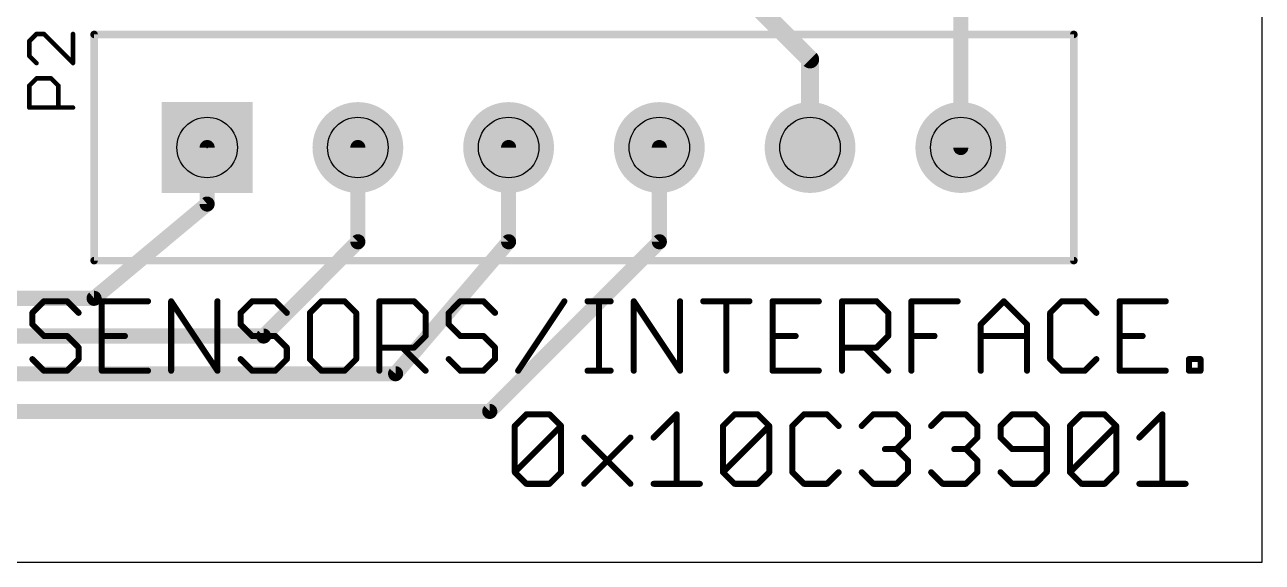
# Model space of a CAD drawing. Extents: x -0.04 to 2.7, y -0.07 to 2.5.
# Drawn here: x 1.879 to 2.7, y 0 to 0.356 of the extents above; entities that cross this region are included whole.
import ezdxf

# ---------------------------------------------------------------- set-up
doc = ezdxf.new("R2010")
doc.units = 0
for name, color, linetype in [('1', 22, 'CONTINUOUS'), ('16', 175, 'CONTINUOUS'), ('17', 82, 'CONTINUOUS'), ('20', 7, 'CONTINUOUS'), ('21', 253, 'CONTINUOUS'), ('23', 7, 'CONTINUOUS'), ('25', 253, 'CONTINUOUS'), ('44', 253, 'CONTINUOUS'), ('48', 253, 'CONTINUOUS')]:
    doc.layers.add(name, color=color, linetype=linetype)

# ---------------------------------------------------------------- blocks, each defined once
blk = doc.blocks.new('SQUAREP')
blk.add_solid([(-0.5, -0.5), (0.5, -0.5), (-0.5, 0.5), (0.5, 0.5)])
blk = doc.blocks.new('ROUNDP')
at = {"const_width": 0.5}
blk.add_lwpolyline([(0, -0.25, 1), (0, 0.25, 1), (0, -0.25)], format="xyb", dxfattribs=at)

msp = doc.modelspace()

# ---------------------------------------------------------------- linework, layer by layer
at = {"layer": '1', "const_width": 0.01}
for points in [[(2, 0.2375), (2, 0.275)], [(2.1, 0.2125), (2.1, 0.275)], [(2.2, 0.2125), (2.2, 0.275)], [(2.3, 0.275), (2.3, 0.2125)], [(1.925, 0.175), (2, 0.2375)], [(2.0375, 0.15), (2.1, 0.2125)], [(2.125, 0.125), (2.2, 0.2125)], [(2.3, 0.2125), (2.1875, 0.1)], [(0.9125, 0.175), (1.925, 0.175)], [(0.9, 0.15), (2.0375, 0.15)], [(2.125, 0.125), (0.8875, 0.125)], [(2.1875, 0.1), (0.875, 0.1)]]:
    msp.add_lwpolyline(points, dxfattribs=at)
at = {"layer": '1', "const_width": 0.005}
for points in [[(2.0025, 0.275, 1), (1.9975, 0.275)], [(2.1025, 0.275, 1), (2.0975, 0.275)], [(2.2025, 0.275, 1), (2.1975, 0.275)], [(2.3025, 0.275, 1), (2.2975, 0.275)], [(1.9975, 0.2375, 1), (2.0025, 0.2375)], [(2.0016, 0.235579, 1), (1.9984, 0.239421)], [(2.0975, 0.2125, 1), (2.1025, 0.2125)], [(2.101768, 0.210732, 1), (2.098232, 0.214268)], [(2.1975, 0.2125, 1), (2.2025, 0.2125)], [(2.201898, 0.210873, 1), (2.198102, 0.214127)], [(2.2975, 0.2125, 1), (2.3025, 0.2125)], [(2.301768, 0.210732, 1), (2.298232, 0.214268)], [(1.9234, 0.176921, 1), (1.9266, 0.173079)], [(1.925, 0.1725, 1), (1.925, 0.1775)], [(2.035732, 0.151768, 1), (2.039268, 0.148232)], [(2.0375, 0.1475, 1), (2.0375, 0.1525)], [(2.123102, 0.126627, 1), (2.126898, 0.123373)], [(2.125, 0.1225, 1), (2.125, 0.1275)], [(2.185732, 0.101768, 1), (2.189268, 0.098232)], [(2.1875, 0.0975, 1), (2.1875, 0.1025)]]:
    msp.add_lwpolyline(points, format="xyb", dxfattribs=at)
at = {"layer": '16'}
for points, const_width in [([(2.333465, 0.4), (2.4, 0.333465)], 0.012), ([(2.5, 0.4), (2.5, 0.275)], 0.01), ([(2.4, 0.333465), (2.4, 0.275)], 0.012)]:
    msp.add_lwpolyline(points, dxfattribs=dict(at, const_width=const_width))
for points, const_width in [([(2.403, 0.333465, 1), (2.397, 0.333465)], 0.006), ([(2.397879, 0.331343, 1), (2.402121, 0.335586)], 0.006), ([(2.397, 0.275, 1), (2.403, 0.275)], 0.006), ([(2.4975, 0.275, 1), (2.5025, 0.275)], 0.005)]:
    msp.add_lwpolyline(points, format="xyb", dxfattribs=dict(at, const_width=const_width))
at = {"layer": '20'}
for p, q in [((2.7, 0), (2.7, 2.5)), ((0, 0), (2.7, 0))]:
    msp.add_line(p, q, dxfattribs=at)
at = {"layer": '21', "const_width": 0.005}
for points in [[(1.925, 0.2), (1.925, 0.35)], [(1.925, 0.35), (2.575, 0.35)], [(2.575, 0.35), (2.575, 0.2)], [(2.575, 0.2), (1.925, 0.2)]]:
    msp.add_lwpolyline(points, dxfattribs=at)
at = {"layer": '21', "const_width": 0.0025}
for points in [[(1.92625, 0.35, 1), (1.92375, 0.35)], [(1.925, 0.35125, 1), (1.925, 0.34875)], [(2.57625, 0.35, 1), (2.57375, 0.35)], [(2.575, 0.34875, 1), (2.575, 0.35125)], [(1.925, 0.20125, 1), (1.925, 0.19875)], [(1.92375, 0.2, 1), (1.92625, 0.2)], [(2.57375, 0.2, 1), (2.57625, 0.2)], [(2.575, 0.19875, 1), (2.575, 0.20125)]]:
    msp.add_lwpolyline(points, format="xyb", dxfattribs=at)
at = {"layer": '23'}
msp.add_point((2, 0.275), dxfattribs=at)
at = {"layer": '25', "const_width": 0.003}
for points in [[(1.886813, 0.350315), (1.881975, 0.345477)], [(1.881975, 0.345477), (1.881975, 0.335803)], [(1.89165, 0.350315), (1.886813, 0.350315)], [(1.911, 0.330965), (1.89165, 0.350315)], [(1.911, 0.350315), (1.911, 0.330965)], [(1.881975, 0.335803), (1.886813, 0.330965)], [(1.881975, 0.316012), (1.886813, 0.32085)], [(1.886813, 0.32085), (1.896488, 0.32085)], [(1.896488, 0.32085), (1.901325, 0.316012)], [(1.881975, 0.3015), (1.881975, 0.316012)], [(1.901325, 0.316012), (1.901325, 0.3015)], [(1.911, 0.3015), (1.881975, 0.3015)]]:
    msp.add_lwpolyline(points, dxfattribs=at)
at = {"layer": '25', "const_width": 0.0015}
for points in [[(1.882725, 0.345477, 1), (1.881225, 0.345477)], [(1.881445, 0.346008, 1), (1.882506, 0.344947)], [(1.886813, 0.351065, 1), (1.886813, 0.349565)], [(1.887343, 0.349785, 1), (1.886282, 0.350845)], [(1.892181, 0.350845, 1), (1.89112, 0.349785)], [(1.89165, 0.349565, 1), (1.89165, 0.351065)], [(1.91175, 0.350315, 1), (1.91025, 0.350315)], [(1.882506, 0.336333, 1), (1.881445, 0.335272)], [(1.881225, 0.335803, 1), (1.882725, 0.335803)], [(1.886282, 0.330435, 1), (1.887343, 0.331496)], [(1.91025, 0.330965, 1), (1.91175, 0.330965)], [(1.91047, 0.330435, 1), (1.91153, 0.331496)], [(1.886813, 0.3216, 1), (1.886813, 0.3201)], [(1.887343, 0.320319, 1), (1.886282, 0.32138)], [(1.897018, 0.32138, 1), (1.895957, 0.320319)], [(1.896488, 0.3201, 1), (1.896488, 0.3216)], [(1.882725, 0.316012, 1), (1.881225, 0.316012)], [(1.881445, 0.316543, 1), (1.882506, 0.315482)], [(1.902075, 0.316012, 1), (1.900575, 0.316012)], [(1.900795, 0.315482, 1), (1.901856, 0.316543)], [(1.881975, 0.30225, 1), (1.881975, 0.30075)], [(1.881225, 0.3015, 1), (1.882725, 0.3015)], [(1.900575, 0.3015, 1), (1.902075, 0.3015)], [(1.911, 0.30075, 1), (1.911, 0.30225)]]:
    msp.add_lwpolyline(points, format="xyb", dxfattribs=at)
at = {"layer": '44'}
for centre in [(2, 0.275), (2.1, 0.275), (2.2, 0.275), (2.3, 0.275), (2.4, 0.275), (2.5, 0.275)]:
    msp.add_circle(centre, 0.020079, dxfattribs=at)
at = {"layer": '48', "const_width": 0.004}
for points in [[(1.891723, 0.173039), (1.884049, 0.165366)], [(1.907069, 0.173039), (1.891723, 0.173039)], [(1.914742, 0.165366), (1.907069, 0.173039)], [(1.960781, 0.173039), (1.930089, 0.173039)], [(1.930089, 0.173039), (1.930089, 0.127)], [(1.976128, 0.127), (1.976128, 0.173039)], [(1.976128, 0.173039), (2.006821, 0.127)], [(2.006821, 0.127), (2.006821, 0.173039)], [(2.02984, 0.173039), (2.022167, 0.165366)], [(2.045187, 0.173039), (2.02984, 0.173039)], [(2.05286, 0.165366), (2.045187, 0.173039)], [(2.07588, 0.173039), (2.068206, 0.165366)], [(2.091226, 0.173039), (2.07588, 0.173039)], [(2.098899, 0.165366), (2.091226, 0.173039)], [(2.114246, 0.127), (2.114246, 0.173039)], [(2.114246, 0.173039), (2.137265, 0.173039)], [(2.137265, 0.173039), (2.144938, 0.165366)], [(2.167958, 0.173039), (2.160285, 0.165366)], [(2.183305, 0.173039), (2.167958, 0.173039)], [(2.190978, 0.165366), (2.183305, 0.173039)], [(2.206324, 0.127), (2.237017, 0.173039)], [(2.252363, 0.173039), (2.26771, 0.173039)], [(2.260037, 0.127), (2.260037, 0.173039)], [(2.283056, 0.127), (2.283056, 0.173039)], [(2.283056, 0.173039), (2.313749, 0.127)], [(2.313749, 0.127), (2.313749, 0.173039)], [(2.329095, 0.173039), (2.359788, 0.173039)], [(2.344442, 0.127), (2.344442, 0.173039)], [(2.405828, 0.173039), (2.375135, 0.173039)], [(2.375135, 0.173039), (2.375135, 0.127)], [(2.421174, 0.127), (2.421174, 0.173039)], [(2.421174, 0.173039), (2.444194, 0.173039)], [(2.444194, 0.173039), (2.451867, 0.165366)], [(2.467213, 0.127), (2.467213, 0.173039)], [(2.467213, 0.173039), (2.497906, 0.173039)], [(2.513252, 0.157693), (2.528599, 0.173039)], [(2.528599, 0.173039), (2.543945, 0.157693)], [(2.566965, 0.173039), (2.559292, 0.165366)], [(2.582311, 0.173039), (2.566965, 0.173039)], [(2.589984, 0.165366), (2.582311, 0.173039)], [(2.636024, 0.173039), (2.605331, 0.173039)], [(2.605331, 0.173039), (2.605331, 0.127)], [(1.884049, 0.165366), (1.884049, 0.157693)], [(2.022167, 0.165366), (2.022167, 0.157693)], [(2.068206, 0.165366), (2.068206, 0.134673)], [(2.098899, 0.134673), (2.098899, 0.165366)], [(2.144938, 0.165366), (2.144938, 0.15002)], [(2.160285, 0.165366), (2.160285, 0.157693)], [(2.451867, 0.165366), (2.451867, 0.15002)], [(2.559292, 0.165366), (2.559292, 0.134673)], [(1.884049, 0.157693), (1.891723, 0.15002)], [(2.022167, 0.157693), (2.02984, 0.15002)], [(2.160285, 0.157693), (2.167958, 0.15002)], [(2.513252, 0.127), (2.513252, 0.157693)], [(2.543945, 0.157693), (2.543945, 0.127)], [(1.891723, 0.15002), (1.907069, 0.15002)], [(1.907069, 0.15002), (1.914742, 0.142346)], [(1.930089, 0.15002), (1.945435, 0.15002)], [(2.02984, 0.15002), (2.045187, 0.15002)], [(2.045187, 0.15002), (2.05286, 0.142346)], [(2.144938, 0.15002), (2.137265, 0.142346)], [(2.167958, 0.15002), (2.183305, 0.15002)], [(2.183305, 0.15002), (2.190978, 0.142346)], [(2.375135, 0.15002), (2.390481, 0.15002)], [(2.451867, 0.15002), (2.444194, 0.142346)], [(2.467213, 0.15002), (2.48256, 0.15002)], [(2.513252, 0.15002), (2.543945, 0.15002)], [(2.605331, 0.15002), (2.620677, 0.15002)], [(1.914742, 0.142346), (1.914742, 0.134673)], [(2.05286, 0.142346), (2.05286, 0.134673)], [(2.137265, 0.142346), (2.114246, 0.142346)], [(2.129592, 0.142346), (2.144938, 0.127)], [(2.190978, 0.142346), (2.190978, 0.134673)], [(2.444194, 0.142346), (2.421174, 0.142346)], [(2.43652, 0.142346), (2.451867, 0.127)], [(1.891723, 0.127), (1.884049, 0.134673)], [(1.914742, 0.134673), (1.907069, 0.127)], [(2.02984, 0.127), (2.022167, 0.134673)], [(2.05286, 0.134673), (2.045187, 0.127)], [(2.068206, 0.134673), (2.07588, 0.127)], [(2.091226, 0.127), (2.098899, 0.134673)], [(2.167958, 0.127), (2.160285, 0.134673)], [(2.190978, 0.134673), (2.183305, 0.127)], [(2.559292, 0.134673), (2.566965, 0.127)], [(2.582311, 0.127), (2.589984, 0.134673)], [(2.65137, 0.127), (2.65137, 0.134673)], [(2.65137, 0.134673), (2.659043, 0.134673)], [(2.659043, 0.134673), (2.659043, 0.127)], [(1.907069, 0.127), (1.891723, 0.127)], [(1.930089, 0.127), (1.960781, 0.127)], [(2.045187, 0.127), (2.02984, 0.127)], [(2.07588, 0.127), (2.091226, 0.127)], [(2.183305, 0.127), (2.167958, 0.127)], [(2.252363, 0.127), (2.26771, 0.127)], [(2.375135, 0.127), (2.405828, 0.127)], [(2.566965, 0.127), (2.582311, 0.127)], [(2.605331, 0.127), (2.636024, 0.127)], [(2.659043, 0.127), (2.65137, 0.127)], [(2.204107, 0.090366), (2.21178, 0.098039)], [(2.21178, 0.098039), (2.227126, 0.098039)], [(2.227126, 0.098039), (2.234799, 0.090366)], [(2.296185, 0.082693), (2.311531, 0.098039)], [(2.311531, 0.098039), (2.311531, 0.052)], [(2.342224, 0.090366), (2.349897, 0.098039)], [(2.349897, 0.098039), (2.365244, 0.098039)], [(2.365244, 0.098039), (2.372917, 0.090366)], [(2.395937, 0.098039), (2.388264, 0.090366)], [(2.411283, 0.098039), (2.395937, 0.098039)], [(2.418956, 0.090366), (2.411283, 0.098039)], [(2.434303, 0.090366), (2.441976, 0.098039)], [(2.441976, 0.098039), (2.457322, 0.098039)], [(2.457322, 0.098039), (2.464996, 0.090366)], [(2.480342, 0.090366), (2.488015, 0.098039)], [(2.488015, 0.098039), (2.503362, 0.098039)], [(2.503362, 0.098039), (2.511035, 0.090366)], [(2.534054, 0.098039), (2.526381, 0.090366)], [(2.549401, 0.098039), (2.534054, 0.098039)], [(2.557074, 0.090366), (2.549401, 0.098039)], [(2.572421, 0.090366), (2.580094, 0.098039)], [(2.580094, 0.098039), (2.59544, 0.098039)], [(2.59544, 0.098039), (2.603113, 0.090366)], [(2.61846, 0.082693), (2.633806, 0.098039)], [(2.633806, 0.098039), (2.633806, 0.052)], [(2.204107, 0.059673), (2.204107, 0.090366)], [(2.204107, 0.059673), (2.234799, 0.090366)], [(2.234799, 0.090366), (2.234799, 0.059673)], [(2.342224, 0.059673), (2.342224, 0.090366)], [(2.342224, 0.059673), (2.372917, 0.090366)], [(2.372917, 0.090366), (2.372917, 0.059673)], [(2.388264, 0.090366), (2.388264, 0.059673)], [(2.464996, 0.090366), (2.464996, 0.082693)], [(2.511035, 0.090366), (2.511035, 0.082693)], [(2.526381, 0.090366), (2.526381, 0.082693)], [(2.557074, 0.059673), (2.557074, 0.090366)], [(2.572421, 0.059673), (2.572421, 0.090366)], [(2.572421, 0.059673), (2.603113, 0.090366)], [(2.603113, 0.090366), (2.603113, 0.059673)], [(2.250146, 0.082693), (2.280839, 0.052)], [(2.250146, 0.052), (2.280839, 0.082693)], [(2.464996, 0.082693), (2.457322, 0.07502)], [(2.511035, 0.082693), (2.503362, 0.07502)], [(2.526381, 0.082693), (2.534054, 0.07502)], [(2.457322, 0.07502), (2.449649, 0.07502)], [(2.457322, 0.07502), (2.464996, 0.067346)], [(2.503362, 0.07502), (2.495688, 0.07502)], [(2.503362, 0.07502), (2.511035, 0.067346)], [(2.534054, 0.07502), (2.557074, 0.07502)], [(2.464996, 0.067346), (2.464996, 0.059673)], [(2.511035, 0.067346), (2.511035, 0.059673)], [(2.21178, 0.052), (2.204107, 0.059673)], [(2.234799, 0.059673), (2.227126, 0.052)], [(2.349897, 0.052), (2.342224, 0.059673)], [(2.372917, 0.059673), (2.365244, 0.052)], [(2.388264, 0.059673), (2.395937, 0.052)], [(2.411283, 0.052), (2.418956, 0.059673)], [(2.441976, 0.052), (2.434303, 0.059673)], [(2.464996, 0.059673), (2.457322, 0.052)], [(2.488015, 0.052), (2.480342, 0.059673)], [(2.511035, 0.059673), (2.503362, 0.052)], [(2.526381, 0.059673), (2.534054, 0.052)], [(2.549401, 0.052), (2.557074, 0.059673)], [(2.580094, 0.052), (2.572421, 0.059673)], [(2.603113, 0.059673), (2.59544, 0.052)], [(2.227126, 0.052), (2.21178, 0.052)], [(2.296185, 0.052), (2.326878, 0.052)], [(2.365244, 0.052), (2.349897, 0.052)], [(2.395937, 0.052), (2.411283, 0.052)], [(2.457322, 0.052), (2.441976, 0.052)], [(2.503362, 0.052), (2.488015, 0.052)], [(2.534054, 0.052), (2.549401, 0.052)], [(2.59544, 0.052), (2.580094, 0.052)], [(2.61846, 0.052), (2.649153, 0.052)]]:
    msp.add_lwpolyline(points, dxfattribs=at)
at = {"layer": '48', "const_width": 0.002}
for points in [[(1.891723, 0.174039, 1), (1.891723, 0.172039)], [(1.89243, 0.172332, 1), (1.891015, 0.173746)], [(1.907776, 0.173746, 1), (1.906362, 0.172332)], [(1.907069, 0.172039, 1), (1.907069, 0.174039)], [(1.930089, 0.174039, 1), (1.930089, 0.172039)], [(1.931089, 0.173039, 1), (1.929089, 0.173039)], [(1.960781, 0.172039, 1), (1.960781, 0.174039)], [(1.977128, 0.173039, 1), (1.975128, 0.173039)], [(1.97696, 0.173594, 1), (1.975296, 0.172485)], [(2.007821, 0.173039, 1), (2.005821, 0.173039)], [(2.02984, 0.174039, 1), (2.02984, 0.172039)], [(2.030547, 0.172332, 1), (2.029133, 0.173746)], [(2.045894, 0.173746, 1), (2.04448, 0.172332)], [(2.045187, 0.172039, 1), (2.045187, 0.174039)], [(2.07588, 0.174039, 1), (2.07588, 0.172039)], [(2.076587, 0.172332, 1), (2.075172, 0.173746)], [(2.091933, 0.173746, 1), (2.090519, 0.172332)], [(2.091226, 0.172039, 1), (2.091226, 0.174039)], [(2.115246, 0.173039, 1), (2.113246, 0.173039)], [(2.114246, 0.174039, 1), (2.114246, 0.172039)], [(2.137972, 0.173746, 1), (2.136558, 0.172332)], [(2.137265, 0.172039, 1), (2.137265, 0.174039)], [(2.167958, 0.174039, 1), (2.167958, 0.172039)], [(2.168665, 0.172332, 1), (2.167251, 0.173746)], [(2.184012, 0.173746, 1), (2.182597, 0.172332)], [(2.183305, 0.172039, 1), (2.183305, 0.174039)], [(2.237849, 0.172485, 1), (2.236185, 0.173594)], [(2.252363, 0.174039, 1), (2.252363, 0.172039)], [(2.261037, 0.173039, 1), (2.259037, 0.173039)], [(2.26771, 0.172039, 1), (2.26771, 0.174039)], [(2.284056, 0.173039, 1), (2.282056, 0.173039)], [(2.283888, 0.173594, 1), (2.282224, 0.172485)], [(2.314749, 0.173039, 1), (2.312749, 0.173039)], [(2.329095, 0.174039, 1), (2.329095, 0.172039)], [(2.345442, 0.173039, 1), (2.343442, 0.173039)], [(2.359788, 0.172039, 1), (2.359788, 0.174039)], [(2.375135, 0.174039, 1), (2.375135, 0.172039)], [(2.376135, 0.173039, 1), (2.374135, 0.173039)], [(2.405828, 0.172039, 1), (2.405828, 0.174039)], [(2.422174, 0.173039, 1), (2.420174, 0.173039)], [(2.421174, 0.174039, 1), (2.421174, 0.172039)], [(2.444901, 0.173746, 1), (2.443486, 0.172332)], [(2.444194, 0.172039, 1), (2.444194, 0.174039)], [(2.468213, 0.173039, 1), (2.466213, 0.173039)], [(2.467213, 0.174039, 1), (2.467213, 0.172039)], [(2.497906, 0.172039, 1), (2.497906, 0.174039)], [(2.529306, 0.173746, 1), (2.527892, 0.172332)], [(2.529306, 0.172332, 1), (2.527892, 0.173746)], [(2.566965, 0.174039, 1), (2.566965, 0.172039)], [(2.567672, 0.172332, 1), (2.566258, 0.173746)], [(2.583018, 0.173746, 1), (2.581604, 0.172332)], [(2.582311, 0.172039, 1), (2.582311, 0.174039)], [(2.605331, 0.174039, 1), (2.605331, 0.172039)], [(2.606331, 0.173039, 1), (2.604331, 0.173039)], [(2.636024, 0.172039, 1), (2.636024, 0.174039)], [(1.885049, 0.165366, 1), (1.883049, 0.165366)], [(1.883342, 0.166073, 1), (1.884757, 0.164659)], [(1.914035, 0.164659, 1), (1.915449, 0.166073)], [(2.023167, 0.165366, 1), (2.021167, 0.165366)], [(2.02146, 0.166073, 1), (2.022874, 0.164659)], [(2.052153, 0.164659, 1), (2.053567, 0.166073)], [(2.069206, 0.165366, 1), (2.067206, 0.165366)], [(2.067499, 0.166073, 1), (2.068914, 0.164659)], [(2.099899, 0.165366, 1), (2.097899, 0.165366)], [(2.098192, 0.164659, 1), (2.099606, 0.166073)], [(2.145938, 0.165366, 1), (2.143938, 0.165366)], [(2.144231, 0.164659, 1), (2.145646, 0.166073)], [(2.161285, 0.165366, 1), (2.159285, 0.165366)], [(2.159578, 0.166073, 1), (2.160992, 0.164659)], [(2.190271, 0.164659, 1), (2.191685, 0.166073)], [(2.452867, 0.165366, 1), (2.450867, 0.165366)], [(2.45116, 0.164659, 1), (2.452574, 0.166073)], [(2.560292, 0.165366, 1), (2.558292, 0.165366)], [(2.558585, 0.166073, 1), (2.559999, 0.164659)], [(2.589277, 0.164659, 1), (2.590692, 0.166073)], [(1.884757, 0.1584, 1), (1.883342, 0.156986)], [(1.883049, 0.157693, 1), (1.885049, 0.157693)], [(2.022874, 0.1584, 1), (2.02146, 0.156986)], [(2.021167, 0.157693, 1), (2.023167, 0.157693)], [(2.160992, 0.1584, 1), (2.159578, 0.156986)], [(2.159285, 0.157693, 1), (2.161285, 0.157693)], [(2.514252, 0.157693, 1), (2.512252, 0.157693)], [(2.512545, 0.1584, 1), (2.51396, 0.156986)], [(2.544945, 0.157693, 1), (2.542945, 0.157693)], [(2.543238, 0.156986, 1), (2.544652, 0.1584)], [(1.891723, 0.15102, 1), (1.891723, 0.14902)], [(1.891015, 0.149312, 1), (1.89243, 0.150727)], [(1.907776, 0.150727, 1), (1.906362, 0.149312)], [(1.907069, 0.14902, 1), (1.907069, 0.15102)], [(1.930089, 0.15102, 1), (1.930089, 0.14902)], [(1.945435, 0.14902, 1), (1.945435, 0.15102)], [(2.02984, 0.15102, 1), (2.02984, 0.14902)], [(2.029133, 0.149312, 1), (2.030547, 0.150727)], [(2.045894, 0.150727, 1), (2.04448, 0.149312)], [(2.045187, 0.14902, 1), (2.045187, 0.15102)], [(2.143938, 0.15002, 1), (2.145938, 0.15002)], [(2.145646, 0.149312, 1), (2.144231, 0.150727)], [(2.167958, 0.15102, 1), (2.167958, 0.14902)], [(2.167251, 0.149312, 1), (2.168665, 0.150727)], [(2.184012, 0.150727, 1), (2.182597, 0.149312)], [(2.183305, 0.14902, 1), (2.183305, 0.15102)], [(2.375135, 0.15102, 1), (2.375135, 0.14902)], [(2.390481, 0.14902, 1), (2.390481, 0.15102)], [(2.450867, 0.15002, 1), (2.452867, 0.15002)], [(2.452574, 0.149312, 1), (2.45116, 0.150727)], [(2.467213, 0.15102, 1), (2.467213, 0.14902)], [(2.48256, 0.14902, 1), (2.48256, 0.15102)], [(2.513252, 0.15102, 1), (2.513252, 0.14902)], [(2.543945, 0.14902, 1), (2.543945, 0.15102)], [(2.605331, 0.15102, 1), (2.605331, 0.14902)], [(2.620677, 0.14902, 1), (2.620677, 0.15102)], [(1.915742, 0.142346, 1), (1.913742, 0.142346)], [(1.914035, 0.141639, 1), (1.915449, 0.143053)], [(2.05386, 0.142346, 1), (2.05186, 0.142346)], [(2.052153, 0.141639, 1), (2.053567, 0.143053)], [(2.114246, 0.143346, 1), (2.114246, 0.141346)], [(2.130299, 0.143053, 1), (2.128885, 0.141639)], [(2.136558, 0.143053, 1), (2.137972, 0.141639)], [(2.137265, 0.141346, 1), (2.137265, 0.143346)], [(2.191978, 0.142346, 1), (2.189978, 0.142346)], [(2.190271, 0.141639, 1), (2.191685, 0.143053)], [(2.421174, 0.143346, 1), (2.421174, 0.141346)], [(2.437227, 0.143053, 1), (2.435813, 0.141639)], [(2.443486, 0.143053, 1), (2.444901, 0.141639)], [(2.444194, 0.141346, 1), (2.444194, 0.143346)], [(1.884757, 0.13538, 1), (1.883342, 0.133966)], [(1.913742, 0.134673, 1), (1.915742, 0.134673)], [(1.915449, 0.133966, 1), (1.914035, 0.13538)], [(2.022874, 0.13538, 1), (2.02146, 0.133966)], [(2.05186, 0.134673, 1), (2.05386, 0.134673)], [(2.053567, 0.133966, 1), (2.052153, 0.13538)], [(2.068914, 0.13538, 1), (2.067499, 0.133966)], [(2.067206, 0.134673, 1), (2.069206, 0.134673)], [(2.097899, 0.134673, 1), (2.099899, 0.134673)], [(2.099606, 0.133966, 1), (2.098192, 0.13538)], [(2.160992, 0.13538, 1), (2.159578, 0.133966)], [(2.189978, 0.134673, 1), (2.191978, 0.134673)], [(2.191685, 0.133966, 1), (2.190271, 0.13538)], [(2.559999, 0.13538, 1), (2.558585, 0.133966)], [(2.558292, 0.134673, 1), (2.560292, 0.134673)], [(2.590692, 0.133966, 1), (2.589277, 0.13538)], [(2.65237, 0.134673, 1), (2.65037, 0.134673)], [(2.65137, 0.135673, 1), (2.65137, 0.133673)], [(2.660043, 0.134673, 1), (2.658043, 0.134673)], [(2.659043, 0.133673, 1), (2.659043, 0.135673)], [(1.891723, 0.128, 1), (1.891723, 0.126)], [(1.891015, 0.126293, 1), (1.89243, 0.127707)], [(1.906362, 0.127707, 1), (1.907776, 0.126293)], [(1.907069, 0.126, 1), (1.907069, 0.128)], [(1.930089, 0.128, 1), (1.930089, 0.126)], [(1.929089, 0.127, 1), (1.931089, 0.127)], [(1.960781, 0.126, 1), (1.960781, 0.128)], [(1.975128, 0.127, 1), (1.977128, 0.127)], [(2.005821, 0.127, 1), (2.007821, 0.127)], [(2.005989, 0.126445, 1), (2.007653, 0.127555)], [(2.02984, 0.128, 1), (2.02984, 0.126)], [(2.029133, 0.126293, 1), (2.030547, 0.127707)], [(2.04448, 0.127707, 1), (2.045894, 0.126293)], [(2.045187, 0.126, 1), (2.045187, 0.128)], [(2.07588, 0.128, 1), (2.07588, 0.126)], [(2.075172, 0.126293, 1), (2.076587, 0.127707)], [(2.090519, 0.127707, 1), (2.091933, 0.126293)], [(2.091226, 0.126, 1), (2.091226, 0.128)], [(2.113246, 0.127, 1), (2.115246, 0.127)], [(2.144231, 0.126293, 1), (2.145646, 0.127707)], [(2.167958, 0.128, 1), (2.167958, 0.126)], [(2.167251, 0.126293, 1), (2.168665, 0.127707)], [(2.182597, 0.127707, 1), (2.184012, 0.126293)], [(2.183305, 0.126, 1), (2.183305, 0.128)], [(2.205492, 0.127555, 1), (2.207156, 0.126445)], [(2.252363, 0.128, 1), (2.252363, 0.126)], [(2.259037, 0.127, 1), (2.261037, 0.127)], [(2.26771, 0.126, 1), (2.26771, 0.128)], [(2.282056, 0.127, 1), (2.284056, 0.127)], [(2.312749, 0.127, 1), (2.314749, 0.127)], [(2.312917, 0.126445, 1), (2.314581, 0.127555)], [(2.343442, 0.127, 1), (2.345442, 0.127)], [(2.375135, 0.128, 1), (2.375135, 0.126)], [(2.374135, 0.127, 1), (2.376135, 0.127)], [(2.405828, 0.126, 1), (2.405828, 0.128)], [(2.420174, 0.127, 1), (2.422174, 0.127)], [(2.45116, 0.126293, 1), (2.452574, 0.127707)], [(2.466213, 0.127, 1), (2.468213, 0.127)], [(2.512252, 0.127, 1), (2.514252, 0.127)], [(2.542945, 0.127, 1), (2.544945, 0.127)], [(2.566965, 0.128, 1), (2.566965, 0.126)], [(2.566258, 0.126293, 1), (2.567672, 0.127707)], [(2.581604, 0.127707, 1), (2.583018, 0.126293)], [(2.582311, 0.126, 1), (2.582311, 0.128)], [(2.605331, 0.128, 1), (2.605331, 0.126)], [(2.604331, 0.127, 1), (2.606331, 0.127)], [(2.636024, 0.126, 1), (2.636024, 0.128)], [(2.65137, 0.128, 1), (2.65137, 0.126)], [(2.65037, 0.127, 1), (2.65237, 0.127)], [(2.658043, 0.127, 1), (2.660043, 0.127)], [(2.659043, 0.126, 1), (2.659043, 0.128)], [(2.21178, 0.099039, 1), (2.21178, 0.097039)], [(2.212487, 0.097332, 1), (2.211073, 0.098746)], [(2.227833, 0.098746, 1), (2.226419, 0.097332)], [(2.227126, 0.097039, 1), (2.227126, 0.099039)], [(2.312531, 0.098039, 1), (2.310531, 0.098039)], [(2.312238, 0.097332, 1), (2.310824, 0.098746)], [(2.349897, 0.099039, 1), (2.349897, 0.097039)], [(2.350605, 0.097332, 1), (2.34919, 0.098746)], [(2.365951, 0.098746, 1), (2.364537, 0.097332)], [(2.365244, 0.097039, 1), (2.365244, 0.099039)], [(2.395937, 0.099039, 1), (2.395937, 0.097039)], [(2.396644, 0.097332, 1), (2.39523, 0.098746)], [(2.41199, 0.098746, 1), (2.410576, 0.097332)], [(2.411283, 0.097039, 1), (2.411283, 0.099039)], [(2.441976, 0.099039, 1), (2.441976, 0.097039)], [(2.442683, 0.097332, 1), (2.441269, 0.098746)], [(2.458029, 0.098746, 1), (2.456615, 0.097332)], [(2.457322, 0.097039, 1), (2.457322, 0.099039)], [(2.488015, 0.099039, 1), (2.488015, 0.097039)], [(2.488722, 0.097332, 1), (2.487308, 0.098746)], [(2.504069, 0.098746, 1), (2.502654, 0.097332)], [(2.503362, 0.097039, 1), (2.503362, 0.099039)], [(2.534054, 0.099039, 1), (2.534054, 0.097039)], [(2.534761, 0.097332, 1), (2.533347, 0.098746)], [(2.550108, 0.098746, 1), (2.548694, 0.097332)], [(2.549401, 0.097039, 1), (2.549401, 0.099039)], [(2.580094, 0.099039, 1), (2.580094, 0.097039)], [(2.580801, 0.097332, 1), (2.579387, 0.098746)], [(2.596147, 0.098746, 1), (2.594733, 0.097332)], [(2.59544, 0.097039, 1), (2.59544, 0.099039)], [(2.634806, 0.098039, 1), (2.632806, 0.098039)], [(2.634513, 0.097332, 1), (2.633099, 0.098746)], [(2.203399, 0.091073, 1), (2.204814, 0.089659)], [(2.205107, 0.090366, 1), (2.203107, 0.090366)], [(2.235799, 0.090366, 1), (2.233799, 0.090366)], [(2.235506, 0.089659, 1), (2.234092, 0.091073)], [(2.234092, 0.089659, 1), (2.235506, 0.091073)], [(2.343224, 0.090366, 1), (2.341224, 0.090366)], [(2.341517, 0.091073, 1), (2.342931, 0.089659)], [(2.373917, 0.090366, 1), (2.371917, 0.090366)], [(2.373624, 0.089659, 1), (2.37221, 0.091073)], [(2.37221, 0.089659, 1), (2.373624, 0.091073)], [(2.387556, 0.091073, 1), (2.388971, 0.089659)], [(2.389264, 0.090366, 1), (2.387264, 0.090366)], [(2.418249, 0.089659, 1), (2.419663, 0.091073)], [(2.433596, 0.091073, 1), (2.43501, 0.089659)], [(2.465996, 0.090366, 1), (2.463996, 0.090366)], [(2.464288, 0.089659, 1), (2.465703, 0.091073)], [(2.479635, 0.091073, 1), (2.481049, 0.089659)], [(2.512035, 0.090366, 1), (2.510035, 0.090366)], [(2.510328, 0.089659, 1), (2.511742, 0.091073)], [(2.527381, 0.090366, 1), (2.525381, 0.090366)], [(2.525674, 0.091073, 1), (2.527088, 0.089659)], [(2.558074, 0.090366, 1), (2.556074, 0.090366)], [(2.556367, 0.089659, 1), (2.557781, 0.091073)], [(2.571713, 0.091073, 1), (2.573128, 0.089659)], [(2.573421, 0.090366, 1), (2.571421, 0.090366)], [(2.604113, 0.090366, 1), (2.602113, 0.090366)], [(2.60382, 0.089659, 1), (2.602406, 0.091073)], [(2.602406, 0.089659, 1), (2.60382, 0.091073)], [(2.250853, 0.0834, 1), (2.249439, 0.081986)], [(2.281546, 0.081986, 1), (2.280131, 0.0834)], [(2.295478, 0.0834, 1), (2.296892, 0.081986)], [(2.463996, 0.082693, 1), (2.465996, 0.082693)], [(2.465703, 0.081986, 1), (2.464288, 0.0834)], [(2.510035, 0.082693, 1), (2.512035, 0.082693)], [(2.511742, 0.081986, 1), (2.510328, 0.0834)], [(2.527088, 0.0834, 1), (2.525674, 0.081986)], [(2.525381, 0.082693, 1), (2.527381, 0.082693)], [(2.617753, 0.0834, 1), (2.619167, 0.081986)], [(2.449649, 0.07602, 1), (2.449649, 0.07402)], [(2.458029, 0.075727, 1), (2.456615, 0.074312)], [(2.456615, 0.075727, 1), (2.458029, 0.074312)], [(2.457322, 0.07402, 1), (2.457322, 0.07602)], [(2.495688, 0.07602, 1), (2.495688, 0.07402)], [(2.504069, 0.075727, 1), (2.502654, 0.074312)], [(2.502654, 0.075727, 1), (2.504069, 0.074312)], [(2.503362, 0.07402, 1), (2.503362, 0.07602)], [(2.534054, 0.07602, 1), (2.534054, 0.07402)], [(2.533347, 0.074312, 1), (2.534761, 0.075727)], [(2.557074, 0.07402, 1), (2.557074, 0.07602)], [(2.465996, 0.067346, 1), (2.463996, 0.067346)], [(2.464288, 0.066639, 1), (2.465703, 0.068053)], [(2.512035, 0.067346, 1), (2.510035, 0.067346)], [(2.510328, 0.066639, 1), (2.511742, 0.068053)], [(2.204814, 0.06038, 1), (2.203399, 0.058966)], [(2.203399, 0.06038, 1), (2.204814, 0.058966)], [(2.203107, 0.059673, 1), (2.205107, 0.059673)], [(2.233799, 0.059673, 1), (2.235799, 0.059673)], [(2.235506, 0.058966, 1), (2.234092, 0.06038)], [(2.342931, 0.06038, 1), (2.341517, 0.058966)], [(2.341517, 0.06038, 1), (2.342931, 0.058966)], [(2.341224, 0.059673, 1), (2.343224, 0.059673)], [(2.371917, 0.059673, 1), (2.373917, 0.059673)], [(2.373624, 0.058966, 1), (2.37221, 0.06038)], [(2.388971, 0.06038, 1), (2.387556, 0.058966)], [(2.387264, 0.059673, 1), (2.389264, 0.059673)], [(2.419663, 0.058966, 1), (2.418249, 0.06038)], [(2.43501, 0.06038, 1), (2.433596, 0.058966)], [(2.463996, 0.059673, 1), (2.465996, 0.059673)], [(2.465703, 0.058966, 1), (2.464288, 0.06038)], [(2.481049, 0.06038, 1), (2.479635, 0.058966)], [(2.510035, 0.059673, 1), (2.512035, 0.059673)], [(2.511742, 0.058966, 1), (2.510328, 0.06038)], [(2.527088, 0.06038, 1), (2.525674, 0.058966)], [(2.556074, 0.059673, 1), (2.558074, 0.059673)], [(2.557781, 0.058966, 1), (2.556367, 0.06038)], [(2.573128, 0.06038, 1), (2.571713, 0.058966)], [(2.571713, 0.06038, 1), (2.573128, 0.058966)], [(2.571421, 0.059673, 1), (2.573421, 0.059673)], [(2.602113, 0.059673, 1), (2.604113, 0.059673)], [(2.60382, 0.058966, 1), (2.602406, 0.06038)], [(2.21178, 0.053, 1), (2.21178, 0.051)], [(2.211073, 0.051293, 1), (2.212487, 0.052707)], [(2.226419, 0.052707, 1), (2.227833, 0.051293)], [(2.227126, 0.051, 1), (2.227126, 0.053)], [(2.249439, 0.052707, 1), (2.250853, 0.051293)], [(2.280131, 0.051293, 1), (2.281546, 0.052707)], [(2.296185, 0.053, 1), (2.296185, 0.051)], [(2.310531, 0.052, 1), (2.312531, 0.052)], [(2.326878, 0.051, 1), (2.326878, 0.053)], [(2.349897, 0.053, 1), (2.349897, 0.051)], [(2.34919, 0.051293, 1), (2.350604, 0.052707)], [(2.364537, 0.052707, 1), (2.365951, 0.051293)], [(2.365244, 0.051, 1), (2.365244, 0.053)], [(2.395937, 0.053, 1), (2.395937, 0.051)], [(2.39523, 0.051293, 1), (2.396644, 0.052707)], [(2.410576, 0.052707, 1), (2.41199, 0.051293)], [(2.411283, 0.051, 1), (2.411283, 0.053)], [(2.441976, 0.053, 1), (2.441976, 0.051)], [(2.441269, 0.051293, 1), (2.442683, 0.052707)], [(2.456615, 0.052707, 1), (2.458029, 0.051293)], [(2.457322, 0.051, 1), (2.457322, 0.053)], [(2.488015, 0.053, 1), (2.488015, 0.051)], [(2.487308, 0.051293, 1), (2.488722, 0.052707)], [(2.502654, 0.052707, 1), (2.504069, 0.051293)], [(2.503362, 0.051, 1), (2.503362, 0.053)], [(2.534054, 0.053, 1), (2.534054, 0.051)], [(2.533347, 0.051293, 1), (2.534761, 0.052707)], [(2.548694, 0.052707, 1), (2.550108, 0.051293)], [(2.549401, 0.051, 1), (2.549401, 0.053)], [(2.580094, 0.053, 1), (2.580094, 0.051)], [(2.579387, 0.051293, 1), (2.580801, 0.052707)], [(2.594733, 0.052707, 1), (2.596147, 0.051293)], [(2.59544, 0.051, 1), (2.59544, 0.053)], [(2.61846, 0.053, 1), (2.61846, 0.051)], [(2.632806, 0.052, 1), (2.634806, 0.052)], [(2.649153, 0.051, 1), (2.649153, 0.053)]]:
    msp.add_lwpolyline(points, format="xyb", dxfattribs=at)

# ---------------------------------------------------------------- block references
at = {"layer": '17', "xscale": 0.060236, "yscale": 0.060236, "rotation": 90}
for name, p in [('SQUAREP', (2, 0.275)), ('SQUAREP', (2, 0.275)), ('ROUNDP', (2.1, 0.275)), ('ROUNDP', (2.1, 0.275)), ('ROUNDP', (2.2, 0.275)), ('ROUNDP', (2.2, 0.275)), ('ROUNDP', (2.3, 0.275)), ('ROUNDP', (2.3, 0.275)), ('ROUNDP', (2.4, 0.275)), ('ROUNDP', (2.4, 0.275)), ('ROUNDP', (2.5, 0.275)), ('ROUNDP', (2.5, 0.275))]:
    msp.add_blockref(name, p, dxfattribs=at)

doc.saveas('drawing.dxf')
